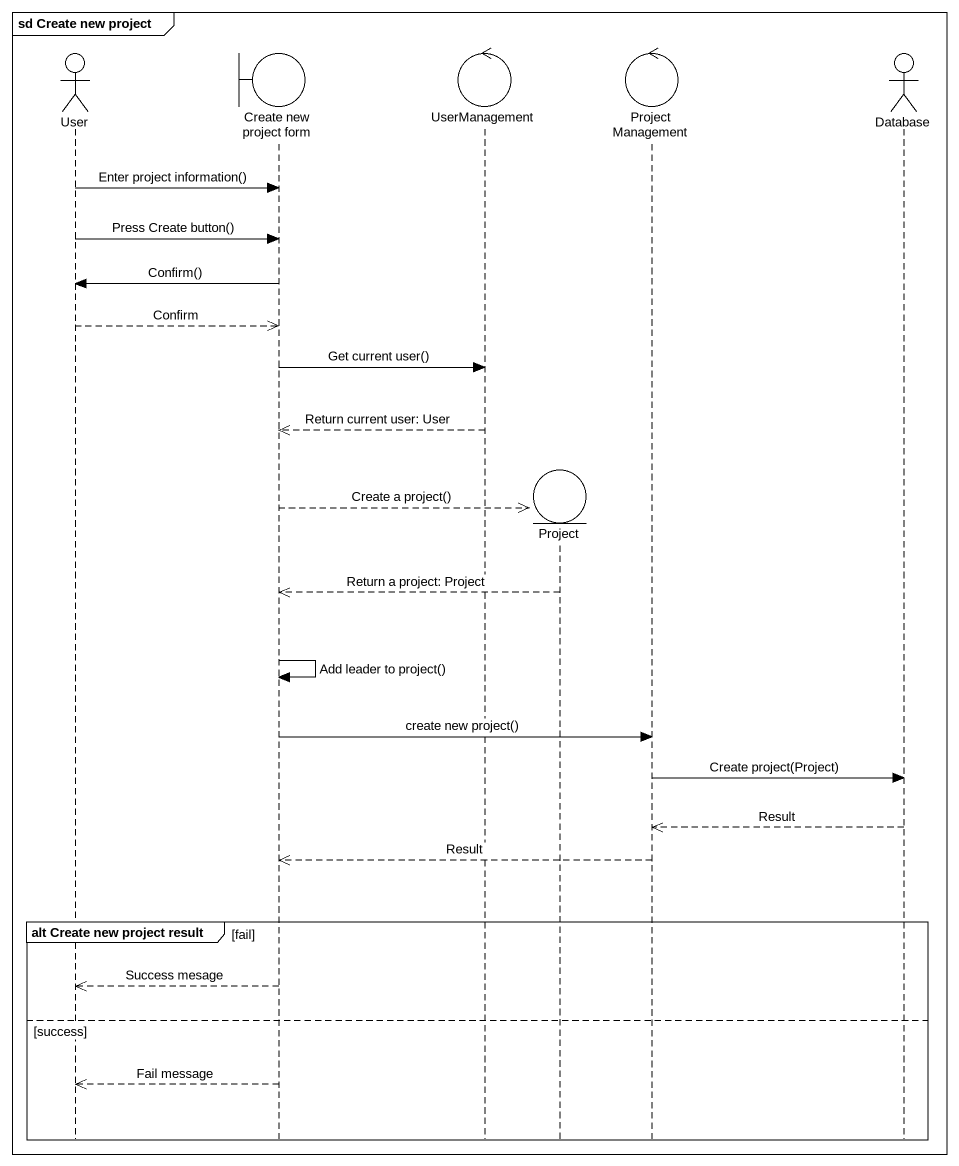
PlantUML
@startuml
mainframe sd Create new project
hide footbox
actor User
boundary "Create new project form" as Create_new_project_form
control UserManagement
entity Project
control ProjectManagement
actor "Database" as Database_

User -> Create_new_project_form : Enter project information()
User -> Create_new_project_form : Press Create button()
Create_new_project_form -> User : Confirm()
User -->> Create_new_project_form : Confirm
Create_new_project_form -> UserManagement : Get current user()
UserManagement -->> Create_new_project_form : Return current user: User
Create_new_project_form -->> Project ** : Create a project()
Project -->> Create_new_project_form : Return a project: Project
Create_new_project_form -> Create_new_project_form : Add leader to project()
Create_new_project_form -> ProjectManagement : create new project()
ProjectManagement -> Database_ : Create project(Project)
Database_ -->> ProjectManagement : Result
ProjectManagement -->> Create_new_project_form : Result
group alt Create new project result [fail]
  Create_new_project_form -->> User : Success mesage
else success
  Create_new_project_form -->> User : Fail message
end
@enduml
